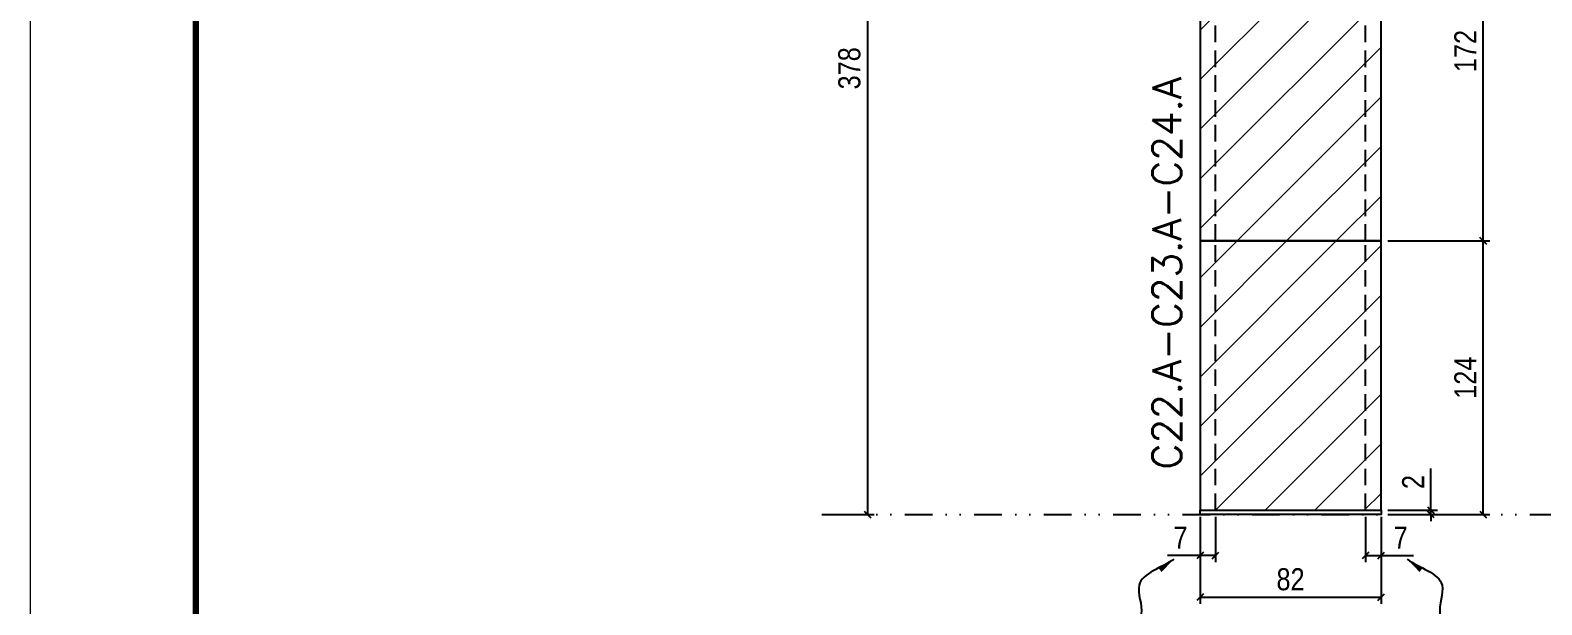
# Model space of a CAD drawing. Extents: x 2949 to 9203, y -16089 to 12527.
# Drawn here: x 6133 to 6817, y -807 to -547 of the extents above; entities that cross this region are included whole.
import ezdxf

# ---------------------------------------------------------------- set-up
doc = ezdxf.new("R2010")
doc.units = 0
for name, pattern in [('DASHED', [0.75, 0.5, -0.25]), ('DIVIDE2', [0.625, 0.25, -0.125, 0, -0.125, 0, -0.125]), ('HIDDEN', [0.375, 0.25, -0.125])]:
    doc.linetypes.add(name, pattern=pattern)
for name, color, linetype in [('COTA', 241, 'Continuous'), ('cotas', 4, 'Continuous'), ('Nível', 160, 'Continuous'), ('Painéis', 200, 'Continuous'), ('Sarrafo de Pressão', 42, 'HIDDEN')]:
    doc.layers.add(name, color=color, linetype=linetype)
for name, color, linetype, lineweight in [('Folhas', 255, 'Continuous', 9), ('Hachura', 251, 'Continuous', 9), ('SARRAFO DE PRESSAO', 251, 'DASHED', 9), ('Texto Seção', 7, 'Continuous', 15)]:
    doc.layers.add(name, color=color, linetype=linetype, lineweight=lineweight)
doc.styles.add('COTA TECNICA', font='techl___.ttf', dxfattribs={"height": 10})
doc.styles.add('COTA TECNICA-50', font='techl___.ttf', dxfattribs={"height": 10})
doc.styles.add('REGUA-120', font='ROMANS.shx', dxfattribs={"height": 15})
doc.styles.get("Standard").update_dxf_attribs({"font": 'arial.ttf'})
doc.dimstyles.new('COTA PAINEL-50', dxfattribs={"dimtxt": 10, "dimasz": 3, "dimexe": 3, "dimexo": 3, "dimgap": 3, "dimtad": 1, "dimdec": 1, "dimzin": 12, "dimdsep": 46, "dimtxsty": 'COTA TECNICA-50', "dimblk1": 'OBLIQUE', "dimblk2": 'OBLIQUE', "dimsah": 1, "dimcen": 0.9, "dimclrd": 4, "dimclre": 4, "dimclrt": 240, "dimadec": 1, "dimazin": 3, "dimtfac": 1, "dimtdec": 1, "dimtmove": 0, "dimatfit": 3, "dimfxl": 1, "dimtolj": 1, "dimtzin": 12, "dimarcsym": 0})
doc.dimstyles.new('PAINEL', dxfattribs={"dimtxt": 10, "dimasz": 3, "dimexe": 3, "dimexo": 3, "dimgap": 3, "dimtad": 1, "dimdec": 1, "dimzin": 12, "dimdsep": 46, "dimtxsty": 'COTA TECNICA', "dimblk1": 'OBLIQUE', "dimblk2": 'OBLIQUE', "dimsah": 1, "dimcen": 0.9, "dimclrd": 4, "dimclre": 4, "dimclrt": 240, "dimadec": 1, "dimazin": 3, "dimtfac": 1, "dimtdec": 1, "dimtmove": 0, "dimatfit": 3, "dimfxl": 1, "dimtolj": 1, "dimtzin": 12, "dimarcsym": 0})
doc.dimstyles.get("Standard").update_dxf_attribs({"dimtxt": 0.18, "dimasz": 0.18, "dimexe": 0.18, "dimexo": 0.0625, "dimgap": 0.09, "dimtad": 0, "dimtih": 1, "dimtoh": 1, "dimdec": 4, "dimzin": 0, "dimdsep": 46, "dimtxsty": 'Standard', "dimcen": 0.09, "dimadec": 0, "dimazin": 0, "dimtfac": 1, "dimtdec": 4, "dimtofl": 0, "dimtmove": 0, "dimatfit": 3, "dimfxl": 1, "dimtolj": 1, "dimtzin": 0, "dimarcsym": 0})
pattern_1 = [(45, (3111.566, 3445.725), (-11.22532, 11.22532), [])]

# ---------------------------------------------------------------- blocks, each defined once
blk = doc.blocks.new('9999999999')
at = {"layer": 'Folhas'}
blk.add_lwpolyline([(98138.98, 34190.21), (99623.98, 34190.21), (99623.98, 35240.21), (98138.98, 35240.21)], close=True, dxfattribs=at)
at = {"layer": 'Folhas', "color": 30, "const_width": 3}
blk.add_lwpolyline([(98213.98, 34230.21), (99583.98, 34230.21), (99583.98, 35200.21), (98213.98, 35200.21)], close=True, dxfattribs=at)
blk = doc.blocks.new('_Oblique')
at = {"color": 0, "linetype": 'ByBlock', "lineweight": -2}
blk.add_line((-0.5, -0.5), (0.5, 0.5), dxfattribs=at)
blk = doc.blocks.new('*D2808')
at = {"layer": 'cotas', "color": 4, "linetype": 'ByBlock', "lineweight": -2, "transparency": 16777216}
for p, q in [((6491.13, -388.31), (6514.85, -388.31)), ((6511.85, -388.31), (6511.85, -766.31)), ((6491.13, -766.31), (6514.85, -766.31))]:
    blk.add_line(p, q, dxfattribs=at)
at = {"layer": 'Defpoints', "color": 0, "linetype": 'ByBlock', "transparency": 16777216}
for p in [(6488.13, -388.31), (6488.13, -766.31), (6511.85, -766.31)]:
    blk.add_point(p, dxfattribs=at)
at = {"layer": 'cotas', "color": 4, "linetype": 'ByBlock', "lineweight": -2, "transparency": 16777216, "xscale": 3, "yscale": 3, "zscale": 3}
for p, rotation in [((6511.85, -388.31), 90), ((6511.85, -766.31), 270)]:
    blk.add_blockref('_Oblique', p, dxfattribs=dict(at, rotation=rotation))
at = {"layer": 'cotas', "color": 240, "linetype": 'ByBlock', "transparency": 16777216, "insert": (6503.61, -564.15), "char_height": 10, "attachment_point": 5, "rotation": 90, "style": 'COTA TECNICA'}
blk.add_mtext('\\A1;378', dxfattribs=at)
blk = doc.blocks.new('*D2783')
at = {"layer": 'COTA', "color": 4, "lineweight": -2, "transparency": 16777216}
for p, q in [((6662.42, -767.31), (6662.42, -806.76)), ((6744.42, -767.31), (6744.42, -806.76)), ((6662.42, -803.76), (6744.42, -803.76))]:
    blk.add_line(p, q, dxfattribs=at)
at = {"layer": 'Defpoints', "color": 0, "transparency": 16777216}
for p in [(6662.42, -764.31), (6744.42, -764.31), (6744.42, -803.76)]:
    blk.add_point(p, dxfattribs=at)
at = {"layer": 'COTA', "color": 4, "lineweight": -2, "transparency": 16777216, "xscale": 3, "yscale": 3, "zscale": 3, "rotation": 180}
blk.add_blockref('_Oblique', (6662.42, -803.76), dxfattribs=at)
at = {"layer": 'COTA', "color": 4, "lineweight": -2, "transparency": 16777216, "xscale": 3, "yscale": 3, "zscale": 3}
blk.add_blockref('_Oblique', (6744.42, -803.76), dxfattribs=at)
at = {"layer": 'COTA', "color": 240, "transparency": 16777216, "insert": (6703.42, -795.67), "char_height": 10, "attachment_point": 5, "style": 'COTA TECNICA'}
blk.add_mtext('\\A1;82', dxfattribs=at)
blk = doc.blocks.new('*D2784')
at = {"layer": 'COTA', "color": 4, "lineweight": -2, "transparency": 16777216}
for p, q in [((6747.42, -642.31), (6793.66, -642.31)), ((6790.66, -766.31), (6790.66, -642.31)), ((6747.42, -766.31), (6793.66, -766.31))]:
    blk.add_line(p, q, dxfattribs=at)
at = {"layer": 'Defpoints', "color": 0, "transparency": 16777216}
for p in [(6744.42, -642.31), (6790.66, -642.31), (6744.42, -766.31)]:
    blk.add_point(p, dxfattribs=at)
at = {"layer": 'COTA', "color": 4, "lineweight": -2, "transparency": 16777216, "xscale": 3, "yscale": 3, "zscale": 3}
for p, rotation in [((6790.66, -642.31), 90), ((6790.66, -766.31), 270)]:
    blk.add_blockref('_Oblique', p, dxfattribs=dict(at, rotation=rotation))
at = {"layer": 'COTA', "color": 240, "transparency": 16777216, "insert": (6782.59, -704.31), "char_height": 10, "attachment_point": 5, "rotation": 90, "style": 'COTA TECNICA-50'}
blk.add_mtext('\\A1;124', dxfattribs=at)
blk = doc.blocks.new('*D2785')
at = {"layer": 'COTA', "color": 4, "lineweight": -2, "transparency": 16777216}
for p, q in [((6766.95, -764.31), (6766.95, -745.51)), ((6747.42, -764.31), (6769.95, -764.31)), ((6747.42, -766.31), (6769.95, -766.31)), ((6766.95, -766.31), (6766.95, -764.31)), ((6766.95, -766.31), (6766.95, -769.31))]:
    blk.add_line(p, q, dxfattribs=at)
at = {"layer": 'Defpoints', "color": 0, "transparency": 16777216}
for p in [(6744.42, -764.31), (6744.42, -766.31), (6766.95, -766.31)]:
    blk.add_point(p, dxfattribs=at)
at = {"layer": 'COTA', "color": 4, "lineweight": -2, "transparency": 16777216, "xscale": 3, "yscale": 3, "zscale": 3}
for p, rotation in [((6766.95, -764.31), 270), ((6766.95, -766.31), 90)]:
    blk.add_blockref('_Oblique', p, dxfattribs=dict(at, rotation=rotation))
at = {"layer": 'COTA', "color": 240, "transparency": 16777216, "insert": (6758.95, -751.56), "char_height": 10, "attachment_point": 5, "rotation": 90, "style": 'COTA TECNICA-50'}
blk.add_mtext('\\A1;2', dxfattribs=at)
blk = doc.blocks.new('*D2786')
at = {"layer": 'COTA', "color": 4, "linetype": 'ByBlock', "lineweight": -2, "transparency": 16777216}
for p, q in [((6747.42, -470.31), (6793.66, -470.31)), ((6790.66, -642.31), (6790.66, -470.31)), ((6747.42, -642.31), (6793.66, -642.31))]:
    blk.add_line(p, q, dxfattribs=at)
at = {"layer": 'Defpoints', "color": 0, "linetype": 'ByBlock', "transparency": 16777216}
for p in [(6744.42, -470.31), (6790.66, -470.31), (6744.42, -642.31)]:
    blk.add_point(p, dxfattribs=at)
at = {"layer": 'COTA', "color": 4, "linetype": 'ByBlock', "lineweight": -2, "transparency": 16777216, "xscale": 3, "yscale": 3, "zscale": 3}
for p, rotation in [((6790.66, -470.31), 90), ((6790.66, -642.31), 270)]:
    blk.add_blockref('_Oblique', p, dxfattribs=dict(at, rotation=rotation))
at = {"layer": 'COTA', "color": 240, "linetype": 'ByBlock', "transparency": 16777216, "insert": (6782.59, -556.31), "char_height": 10, "attachment_point": 5, "rotation": 90, "style": 'COTA TECNICA'}
blk.add_mtext('\\A1;172', dxfattribs=at)
blk = doc.blocks.new('*D2795')
at = {"layer": 'COTA', "color": 4, "lineweight": -2, "transparency": 16777216}
for p, q in [((6662.42, -769.31), (6662.42, -787.82)), ((6669.42, -767.31), (6669.42, -787.82)), ((6662.42, -784.82), (6647.69, -784.82)), ((6669.42, -784.82), (6662.42, -784.82))]:
    blk.add_line(p, q, dxfattribs=at)
at = {"layer": 'Defpoints', "color": 0, "transparency": 16777216}
for p in [(6662.42, -766.31), (6669.42, -764.31), (6662.42, -784.82)]:
    blk.add_point(p, dxfattribs=at)
at = {"layer": 'COTA', "color": 4, "lineweight": -2, "transparency": 16777216, "xscale": 3, "yscale": 3, "zscale": 3, "rotation": 180}
blk.add_blockref('_Oblique', (6662.42, -784.82), dxfattribs=at)
at = {"layer": 'COTA', "color": 4, "lineweight": -2, "transparency": 16777216, "xscale": 3, "yscale": 3, "zscale": 3}
blk.add_blockref('_Oblique', (6669.42, -784.82), dxfattribs=at)
at = {"layer": 'COTA', "color": 240, "transparency": 16777216, "insert": (6653.55, -776.75), "char_height": 10, "attachment_point": 5, "style": 'COTA TECNICA-50'}
blk.add_mtext('\\A1;7', dxfattribs=at)
blk = doc.blocks.new('*D2796')
at = {"layer": 'COTA', "color": 4, "lineweight": -2, "transparency": 16777216}
for p, q in [((6737.42, -767.31), (6737.42, -787.82)), ((6744.42, -769.31), (6744.42, -787.82)), ((6737.42, -784.82), (6744.42, -784.82)), ((6744.42, -784.82), (6759.15, -784.82))]:
    blk.add_line(p, q, dxfattribs=at)
at = {"layer": 'Defpoints', "color": 0, "transparency": 16777216}
for p in [(6737.42, -764.31), (6744.42, -766.31), (6744.42, -784.82)]:
    blk.add_point(p, dxfattribs=at)
at = {"layer": 'COTA', "color": 4, "lineweight": -2, "transparency": 16777216, "xscale": 3, "yscale": 3, "zscale": 3, "rotation": 180}
blk.add_blockref('_Oblique', (6737.42, -784.82), dxfattribs=at)
at = {"layer": 'COTA', "color": 4, "lineweight": -2, "transparency": 16777216, "xscale": 3, "yscale": 3, "zscale": 3}
blk.add_blockref('_Oblique', (6744.42, -784.82), dxfattribs=at)
at = {"layer": 'COTA', "color": 240, "transparency": 16777216, "insert": (6753.28, -776.75), "char_height": 10, "attachment_point": 5, "style": 'COTA TECNICA-50'}
blk.add_mtext('\\A1;7', dxfattribs=at)

msp = doc.modelspace()

# ---------------------------------------------------------------- hatches: boundary and pattern name
at = {"layer": 'Hachura', "linetype": 'ByBlock'}
h = msp.add_hatch(dxfattribs=at)
h.set_pattern_fill('ANSI31', color=256, scale=5)
h.set_pattern_definition(pattern_1)
h.paths.add_polyline_path([(6744.42, -470.31), (6662.42, -470.31), (6662.42, -642.31), (6744.42, -642.31)])
h = msp.add_hatch(dxfattribs=at)
h.set_pattern_fill('ANSI31', color=256, scale=5)
h.set_pattern_definition(pattern_1)
h.paths.add_polyline_path([(6744.42, -642.31), (6662.42, -642.31), (6662.42, -764.31), (6744.42, -764.31)])

# ---------------------------------------------------------------- linework, layer by layer
at = {"layer": 'Nível', "color": 4, "linetype": 'DIVIDE2', "ltscale": 50}
msp.add_line((6497.27, -766.31), (7564.03, -766.31), dxfattribs=at)
at = {"layer": 'Painéis'}
for points in [[(6662.42, -642.31), (6744.42, -642.31), (6744.42, -470.31), (6662.42, -470.31)], [(6662.42, -764.31), (6744.42, -764.31), (6744.42, -642.31), (6662.42, -642.31)], [(6662.42, -764.31), (6744.42, -764.31), (6744.42, -766.31), (6662.42, -766.31)]]:
    msp.add_lwpolyline(points, close=True, dxfattribs=at)
at = {"layer": 'Sarrafo de Pressão', "ltscale": 30}
for p, q in [((6669.42, -642.31), (6669.42, -470.31)), ((6737.42, -642.31), (6737.42, -470.31)), ((6669.42, -764.31), (6669.42, -642.31)), ((6737.42, -764.31), (6737.42, -642.31))]:
    msp.add_line(p, q, dxfattribs=at)

# ---------------------------------------------------------------- block references
at = {"layer": 'SARRAFO DE PRESSAO', "color": 6, "linetype": 'ByBlock'}
msp.add_blockref('9999999999', (-92006.44, -35347.8), dxfattribs=at)

# ---------------------------------------------------------------- texts
at = {"layer": 'Texto Seção', "insert": (6653.87, -745.84), "char_height": 13, "width": 285.3299, "attachment_point": 7, "rotation": 90, "style": 'REGUA-120'}
msp.add_mtext('C22.A-C23.A-C24.A', dxfattribs=at)

# ---------------------------------------------------------------- dimensions: what is measured, and where the dimension line sits
at = {"layer": 'COTA', "linetype": 'ByBlock'}
dim = msp.add_linear_dim(base=(6790.66, -470.31), p1=(6744.42, -642.31), p2=(6744.42, -470.31), angle=90, dimstyle='PAINEL', override={"dimtmove": 1}, dxfattribs=at)
dim.commit()
dim.dimension.update_dxf_attribs({"geometry": '*D2786', "text_midpoint": (6782.59, -556.31)})
at = {"layer": 'COTA'}
for base, p1, p2, angle, picture, middle in [((6790.66, -642.31), (6744.42, -766.31), (6744.42, -642.31), 90, '*D2784', (6782.59, -704.31)), ((6662.42, -784.82), (6669.42, -764.31), (6662.42, -766.31), 180, '*D2795', (6653.55, -776.75))]:
    dim = msp.add_linear_dim(base=base, p1=p1, p2=p2, angle=angle, dimstyle='COTA PAINEL-50', dxfattribs=at)
    dim.commit()
    dim.dimension.update_dxf_attribs({"geometry": picture, "text_midpoint": middle})
dim = msp.add_linear_dim(base=(6766.95, -766.31), p1=(6744.42, -764.31), p2=(6744.42, -766.31), angle=90, dimstyle='COTA PAINEL-50', dxfattribs=at)
dim.commit()
dim.dimension.update_dxf_attribs({"geometry": '*D2785', "text_midpoint": (6766.95, -751.56), "dimtype": 160})
dim = msp.add_linear_dim(base=(6744.42, -803.76), p1=(6662.42, -764.31), p2=(6744.42, -764.31), dimstyle='PAINEL', override={"dimarcsym": 2}, dxfattribs=at)
dim.commit()
dim.dimension.update_dxf_attribs({"geometry": '*D2783', "text_midpoint": (6703.42, -795.67)})
dim = msp.add_linear_dim(base=(6744.42, -784.82), p1=(6737.42, -764.31), p2=(6744.42, -766.31), dimstyle='COTA PAINEL-50', dxfattribs=at)
dim.commit()
dim.dimension.update_dxf_attribs({"geometry": '*D2796', "text_midpoint": (6753.28, -776.75)})
at = {"layer": 'cotas', "linetype": 'ByBlock'}
dim = msp.add_linear_dim(base=(6511.85, -766.31), p1=(6488.13, -388.31), p2=(6488.13, -766.31), angle=90, dimstyle='PAINEL', dxfattribs=at)
dim.commit()
dim.dimension.update_dxf_attribs({"geometry": '*D2808', "text_midpoint": (6511.85, -564.15), "dimtype": 160})

# ---------------------------------------------------------------- leaders
at = {"layer": 'COTA', "path_type": 1}
for points in [[(6650.59, -786.49), (6634.81, -798.32), (6635.73, -811.33), (6630.18, -821.11)], [(6756.25, -786.49), (6772.03, -798.32), (6771.11, -811.33), (6776.66, -821.11)]]:
    msp.add_leader(points, dimstyle='Standard', override={"dimasz": 8}, dxfattribs=at)

doc.saveas('drawing.dxf')
